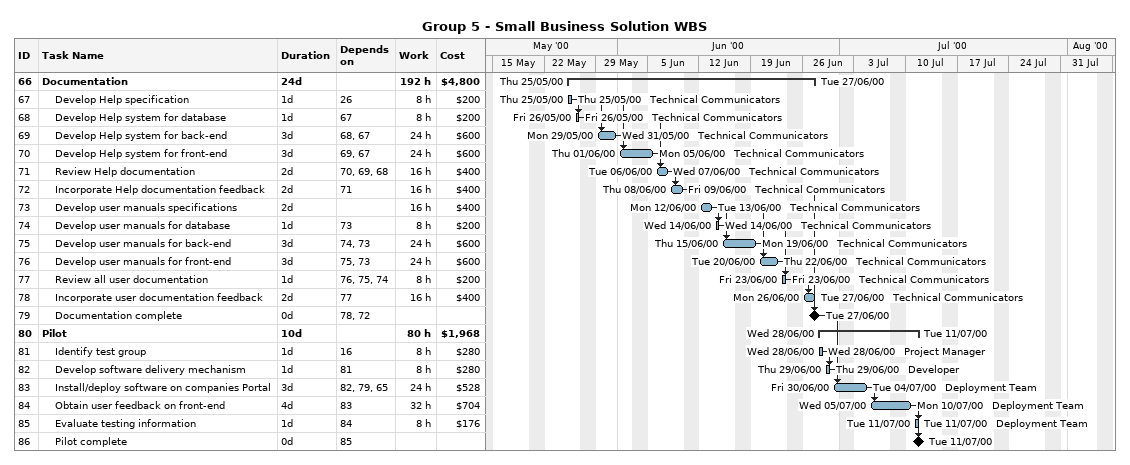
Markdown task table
Group 5 - Small Business Solution WBS

| ID | Level | Task | Duration | Start | Finish | Predecessors | Resources | Work (h) | Cost ($) |
|---|---|---|---|---|---|---|---|---|---|
| 66 | 1 | **Documentation** | 24d | 2000-05-25 | 2000-06-27 |  |  | 192 | 4800 |
| 67 | 2 | Develop Help specification | 1d | 2000-05-25 | 2000-05-25 | 26 | Technical Communicators | 8 | 200 |
| 68 | 2 | Develop Help system for database | 1d | 2000-05-26 | 2000-05-26 | 67 | Technical Communicators | 8 | 200 |
| 69 | 2 | Develop Help system for back-end | 3d | 2000-05-29 | 2000-05-31 | 68, 67 | Technical Communicators | 24 | 600 |
| 70 | 2 | Develop Help system for front-end | 3d | 2000-06-01 | 2000-06-05 | 69, 67 | Technical Communicators | 24 | 600 |
| 71 | 2 | Review Help documentation | 2d | 2000-06-06 | 2000-06-07 | 70, 69, 68 | Technical Communicators | 16 | 400 |
| 72 | 2 | Incorporate Help documentation feedback | 2d | 2000-06-08 | 2000-06-09 | 71 | Technical Communicators | 16 | 400 |
| 73 | 2 | Develop user manuals specifications | 2d | 2000-06-12 | 2000-06-13 |  | Technical Communicators | 16 | 400 |
| 74 | 2 | Develop user manuals for database | 1d | 2000-06-14 | 2000-06-14 | 73 | Technical Communicators | 8 | 200 |
| 75 | 2 | Develop user manuals for back-end | 3d | 2000-06-15 | 2000-06-19 | 74, 73 | Technical Communicators | 24 | 600 |
| 76 | 2 | Develop user manuals for front-end | 3d | 2000-06-20 | 2000-06-22 | 75, 73 | Technical Communicators | 24 | 600 |
| 77 | 2 | Review all user documentation | 1d | 2000-06-23 | 2000-06-23 | 76, 75, 74 | Technical Communicators | 8 | 200 |
| 78 | 2 | Incorporate user documentation feedback | 2d | 2000-06-26 | 2000-06-27 | 77 | Technical Communicators | 16 | 400 |
| 79 | 2 | Documentation complete | 0d | 2000-06-27 | 2000-06-27 | 78, 72 |  |  |  |
| 80 | 1 | **Pilot** | 10d | 2000-06-28 | 2000-07-11 |  |  | 80 | 1968 |
| 81 | 2 | Identify test group | 1d | 2000-06-28 | 2000-06-28 | 16 | Project Manager | 8 | 280 |
| 82 | 2 | Develop software delivery mechanism | 1d | 2000-06-29 | 2000-06-29 | 81 | Developer | 8 | 280 |
| 83 | 2 | Install/deploy software on companies Portal | 3d | 2000-06-30 | 2000-07-04 | 82, 79, 65 | Deployment Team | 24 | 528 |
| 84 | 2 | Obtain user feedback on front-end | 4d | 2000-07-05 | 2000-07-10 | 83 | Deployment Team | 32 | 704 |
| 85 | 2 | Evaluate testing information | 1d | 2000-07-11 | 2000-07-11 | 84 | Deployment Team | 8 | 176 |
| 86 | 2 | Pilot complete | 0d | 2000-07-11 | 2000-07-11 | 85 |  |  |  |
